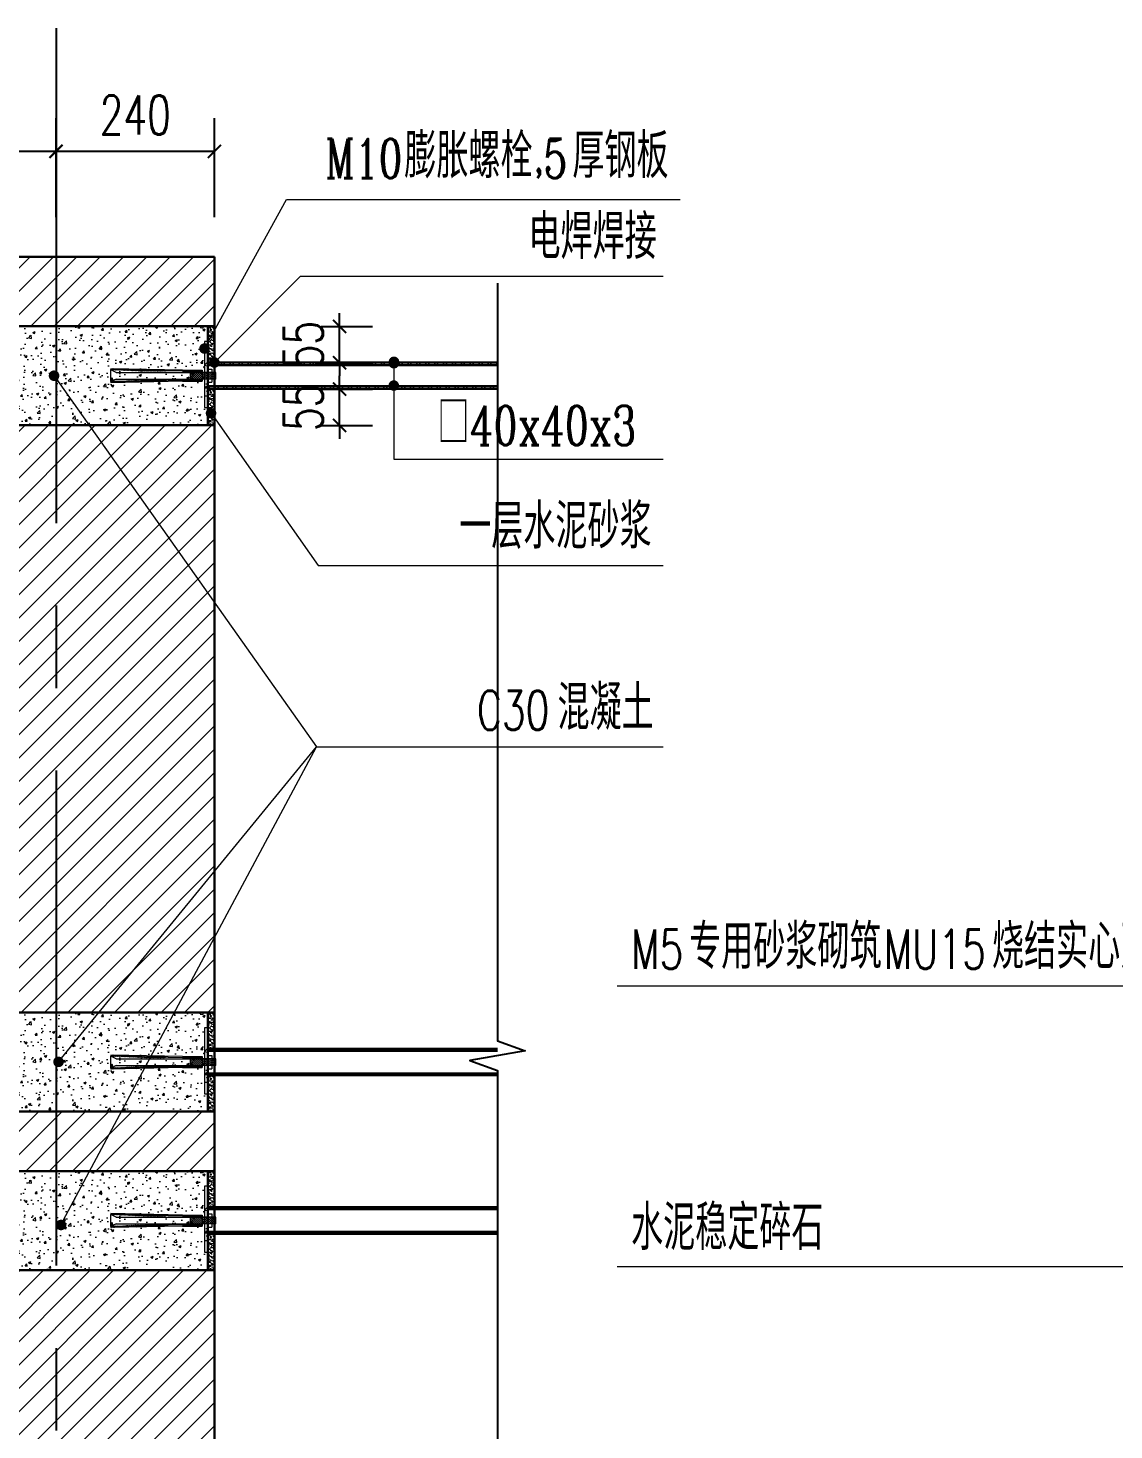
# Model space of a CAD drawing. Header units: millimetres. Extents: x 0 to 16820, y -11520 to 11880.
# Drawn here: x 4578 to 6224, y 2334 to 4458 of the extents above; entities that cross this region are included whole.
import ezdxf

# ---------------------------------------------------------------- set-up
doc = ezdxf.new("R2010")
doc.units = ezdxf.units.MM
doc.header["$LTSCALE"] = 1000
doc.linetypes.add('CENTER2', pattern=[1.125, 0.75, -0.125, 0.125, -0.125])
for name, color, linetype, lineweight in [('0-LA-剖断线', 2, 'Continuous', 30), ('0-LA-填充', 8, 'Continuous', 9), ('0-LA-轮廓线', 7, 'Continuous', 20), ('0-LA-连接件', 6, 'Continuous', 9), ('A-ANNO-DIMS', 3, 'Continuous', 13), ('DIM_LEAD', 3, 'Continuous', 13)]:
    doc.layers.add(name, color=color, linetype=linetype, lineweight=lineweight)
doc.layers.add('DIM_SYMB', color=3, linetype='Continuous')
doc.layers.add('DOTE', color=8, linetype='CENTER2')
doc.styles.add('_TCH_DIM', font='SIMPLEX', dxfattribs={"bigfont": 'GBCBIG'})
doc.styles.add('_TCH_DIM_T3', font='SIMPLEX', dxfattribs={"width": 0.705882, "bigfont": 'GBCBIG'})
doc.styles.add('_TCH_LABEL', font='COMPLEX', dxfattribs={"bigfont": 'GBCBIG'})
doc.dimstyles.new('_TCH_ARCH&&20', dxfattribs={"dimtxt": 59.5, "dimasz": 20, "dimexe": 50, "dimexo": 60, "dimgap": 25.25, "dimtad": 1, "dimdec": 0, "dimzin": 0, "dimdsep": 46, "dimtxsty": '_TCH_DIM_T3', "dimblk": 'ARCHTICK', "dimcen": 0.09, "dimclrt": 7, "dimazin": 2, "dimtfac": 1, "dimtdec": 0, "dimtix": 1, "dimtmove": 2, "dimatfit": 3, "dimfxl": 20, "dimtolj": 1, "dimtzin": 0, "dimarcsym": 0})

# ---------------------------------------------------------------- blocks, each defined once
blk = doc.blocks.new('_ArchTick')
at = {"color": 0, "linetype": 'ByBlock', "const_width": 0.15}
blk.add_lwpolyline([(-0.5, -0.5), (0.5, 0.5)], dxfattribs=at)
blk = doc.blocks.new('*D478')
at = {"layer": 'A-ANNO-DIMS', "color": 0, "lineweight": -2, "transparency": 16777216}
for p, q in [((5050.3, 3911.1), (5050.3, 3931.1)), ((5022.2, 3911.1), (5100.3, 3911.1)), ((5050.3, 3856.1), (5050.3, 3911.1)), ((5022.2, 3856.1), (5100.3, 3856.1)), ((5050.3, 3856.1), (5050.3, 3836.1))]:
    blk.add_line(p, q, dxfattribs=at)
at = {"layer": 'Defpoints', "color": 0, "transparency": 16777216}
for p in [(4962.2, 3911.1), (5050.3, 3911.1), (4962.2, 3856.1)]:
    blk.add_point(p, dxfattribs=at)
at = {"layer": 'A-ANNO-DIMS', "color": 0, "lineweight": -2, "transparency": 16777216, "xscale": 20, "yscale": 20, "zscale": 20}
for p, rotation in [((5050.3, 3911.1), 270), ((5050.3, 3856.1), 90)]:
    blk.add_blockref('_ArchTick', p, dxfattribs=dict(at, rotation=rotation))
at = {"layer": 'A-ANNO-DIMS', "color": 7, "transparency": 16777216, "insert": (4995.3, 3883.6), "char_height": 59.5, "attachment_point": 5, "rotation": 90, "style": '_TCH_DIM_T3'}
blk.add_mtext('\\A1;55', dxfattribs=at)
blk = doc.blocks.new('*D479')
at = {"layer": 'A-ANNO-DIMS', "color": 0, "lineweight": -2, "transparency": 16777216}
for p, q in [((5050.3, 4006.1), (5050.3, 4026.1)), ((5022.2, 4006.1), (5100.3, 4006.1)), ((5050.3, 3951.1), (5050.3, 4006.1)), ((5022.2, 3951.1), (5100.3, 3951.1)), ((5050.3, 3951.1), (5050.3, 3931.1))]:
    blk.add_line(p, q, dxfattribs=at)
at = {"layer": 'Defpoints', "color": 0, "transparency": 16777216}
for p in [(4962.2, 4006.1), (5050.3, 4006.1), (4962.2, 3951.1)]:
    blk.add_point(p, dxfattribs=at)
at = {"layer": 'A-ANNO-DIMS', "color": 0, "lineweight": -2, "transparency": 16777216, "xscale": 20, "yscale": 20, "zscale": 20}
for p, rotation in [((5050.3, 4006.1), 270), ((5050.3, 3951.1), 90)]:
    blk.add_blockref('_ArchTick', p, dxfattribs=dict(at, rotation=rotation))
at = {"layer": 'A-ANNO-DIMS', "color": 7, "transparency": 16777216, "insert": (4995.3, 3978.6), "char_height": 59.5, "attachment_point": 5, "rotation": 90, "style": '_TCH_DIM_T3'}
blk.add_mtext('\\A1;55', dxfattribs=at)
blk = doc.blocks.new('*D480')
at = {"layer": 'A-ANNO-DIMS', "color": 0, "lineweight": -2, "transparency": 16777216}
for p, q in [((4620.6, 4171.5), (4620.6, 4321.5)), ((4860.6, 4171.5), (4860.6, 4321.5)), ((4620.6, 4271.5), (4860.6, 4271.5))]:
    blk.add_line(p, q, dxfattribs=at)
at = {"layer": 'Defpoints', "color": 0, "transparency": 16777216}
for p in [(4860.6, 4271.5), (4620.6, 4111.5), (4860.6, 4111.5)]:
    blk.add_point(p, dxfattribs=at)
at = {"layer": 'A-ANNO-DIMS', "color": 0, "lineweight": -2, "transparency": 16777216, "xscale": 20, "yscale": 20, "zscale": 20, "rotation": 180}
blk.add_blockref('_ArchTick', (4620.6, 4271.5), dxfattribs=at)
at = {"layer": 'A-ANNO-DIMS', "color": 0, "lineweight": -2, "transparency": 16777216, "xscale": 20, "yscale": 20, "zscale": 20}
blk.add_blockref('_ArchTick', (4860.6, 4271.5), dxfattribs=at)
at = {"layer": 'A-ANNO-DIMS', "color": 7, "transparency": 16777216, "insert": (4740.6, 4326.5), "char_height": 59.5, "attachment_point": 5, "style": '_TCH_DIM_T3'}
blk.add_mtext('\\A1;240', dxfattribs=at)
blk = doc.blocks.new('*D481')
at = {"layer": 'A-ANNO-DIMS', "color": 0, "lineweight": -2, "transparency": 16777216}
for p, q in [((4380.6, 4171.5), (4380.6, 4321.5)), ((4620.6, 4171.5), (4620.6, 4321.5)), ((4380.6, 4271.5), (4620.6, 4271.5))]:
    blk.add_line(p, q, dxfattribs=at)
at = {"layer": 'Defpoints', "color": 0, "transparency": 16777216}
for p in [(4620.6, 4271.5), (4380.6, 4111.5), (4620.6, 4111.5)]:
    blk.add_point(p, dxfattribs=at)
at = {"layer": 'A-ANNO-DIMS', "color": 0, "lineweight": -2, "transparency": 16777216, "xscale": 20, "yscale": 20, "zscale": 20, "rotation": 180}
blk.add_blockref('_ArchTick', (4380.6, 4271.5), dxfattribs=at)
at = {"layer": 'A-ANNO-DIMS', "color": 0, "lineweight": -2, "transparency": 16777216, "xscale": 20, "yscale": 20, "zscale": 20}
blk.add_blockref('_ArchTick', (4620.6, 4271.5), dxfattribs=at)
at = {"layer": 'A-ANNO-DIMS', "color": 7, "transparency": 16777216, "insert": (4500.6, 4326.5), "char_height": 59.5, "attachment_point": 5, "style": '_TCH_DIM_T3'}
blk.add_mtext('\\A1;240', dxfattribs=at)

msp = doc.modelspace()

# ---------------------------------------------------------------- hatches: boundary and pattern name
at = {"layer": '0-LA-填充'}
h = msp.add_hatch(dxfattribs=at)
h.set_pattern_fill('ANSI31', color=256, scale=200)
h.set_pattern_definition([(45, (-33049.56, -12730.303), (-17.67767, 17.67767), [])])
h.paths.add_polyline_path([(4850.56067, 4006.49015), (4850.56067, 3856.49015), (4860.56067, 3856.49015), (4860.56067, 4006.49015)], flags=16)
h.paths.add_polyline_path([(4850.56067, 2966.49015), (4850.56067, 2816.49015), (4860.56067, 2816.49015), (4860.56067, 2966.49015)], flags=17)
h.paths.add_polyline_path([(4380.56067, 2726.49015), (4860.56067, 2726.49015), (4860.56067, 2576.49015), (4380.56067, 2576.49015), (4380.56067, 2301.49015), (4860.56067, 2301.49015), (4860.56067, 4111.49015), (4380.56067, 4111.49015), (4380.56067, 4006.49015), (4850.56067, 4006.49015), (4850.56067, 3856.49015), (4380.56067, 3856.49015), (4380.56067, 2966.49015), (4850.56067, 2966.49015), (4850.56067, 2816.49015), (4380.56067, 2816.49015)])
h.paths.add_polyline_path([(4860.56067, 2726.49015), (4860.56067, 2576.49015)])
h.paths.add_polyline_path([(4140.56067, 961.49015), (4140.56067, 1081.49015), (4200.56067, 1081.49015), (4200.56067, 1201.49015), (4260.56067, 1201.49015), (4260.56067, 1321.49015), (4320.56067, 1321.49015), (4320.56067, 1441.49015), (4380.56067, 1441.49015), (4380.56067, 1851.49015), (3951.41565, 1851.49015), (3951.41565, 2121.49015), (5289.70568, 2121.49015), (5289.70568, 1851.49015), (4860.56067, 1851.49015), (4860.48056, 1441.46468), (4920.48056, 1441.45642), (4920.46403, 1321.45642), (4980.46403, 1321.44816), (4980.44751, 1201.44816), (5040.44751, 1201.43989), (5040.43098, 1081.43989), (5100.43098, 1081.43163), (5100.41446, 961.49015)])
h = msp.add_hatch(dxfattribs=at)
h.set_pattern_fill('混凝土', color=256, scale=5)
h.set_pattern_definition([(50, (4645.56, 3856.49), (35.863, -3.1376), [3.75, -41.25]), (355, (4645.56, 3856.49), (-6.9376, 37.6096), [3, -33]), (100.451, (4648.55, 3856.23), (28.9255, 34.472), [3.187, -35.057]), (46.184, (4645.56, 3866.49), (53.362, -8.276), [5.625, -61.875]), (96.636, (4650.01, 3865.8), (46.733, 48.706), [4.7805, -52.586]), (351.184, (4645.56, 3866.49), (46.733, 48.706), [4.5, -49.5]), (21, (4650.56, 3863.99), (29.8454, -20.131), [3.75, -41.25]), (326, (4650.56, 3863.99), (12.1658, 36.2575), [3, -33]), (71.451, (4653.048, 3862.313), (42.011, 16.1265), [3.187, -35.057]), (37.5, (4645.561, 3856.49), (0.608, 16.6447), [0, -32.6, 0, -33.5, 0, -33.125]), (7.5, (4645.56, 3856.49), (13.1535, 19.7206), [0, -19.1, 0, -31.85, 0, -12.625]), (327.5, (4634.41, 3856.49), (26.6911, -1.12774), [0, -12.5, 0, -39, 0, -51.75]), (317.5, (4629.41, 3856.49), (29.1593, 5.0052), [0, -16.25, 0, -25.9, 0, -36.75])])
h.paths.add_polyline_path([(4395.56067, 4006.49015), (4395.56067, 3856.49015), (4850.56067, 3856.49015), (4850.56067, 4006.49015)])
h = msp.add_hatch(dxfattribs=at)
h.set_pattern_fill('AR-SAND', color=256, scale=2)
h.set_pattern_definition([(37.5, (4850.5607, 3951.49), (-0.16, 4.89413), [0, -3.8608, 0, -4.318, 0, -4.1275]), (7.5, (4850.5607, 3951.49), (4.4952, 7.16825), [0, -2.0828, 0, -3.4798, 0, -1.3335]), (327.5, (4847.4365, 3951.49), (7.90992, 0.01437), [0, -1.27, 0, -4.572, 0, -5.969]), (317.5, (4847.4365, 3951.49), (7.6356, 2.2293), [0, -0.635, 0, -2.9972, 0, -3.429])])
h.paths.add_polyline_path([(4850.56067, 4006.49015), (4860.56067, 4006.49015), (4860.56067, 3951.49015), (4850.56067, 3951.49015)])
h = msp.add_hatch(dxfattribs=at)
h.set_pattern_fill('ANSI32', color=256, scale=2, angle=-90)
h.set_pattern_definition([(315, (4843.561, 3981.49), (6.7352, 6.7352), []), (315, (4843.561, 3977), (6.7352, 6.7352), [])])
h.paths.add_polyline_path([(5289.70568, 3947.49015), (5289.70568, 3951.49015), (4850.56067, 3951.49015), (4850.56067, 3947.49015)])
h = msp.add_hatch(dxfattribs=at)
h.set_pattern_fill('ANSI32', color=256, scale=2, angle=-90)
h.set_pattern_definition([(315, (4850.561, 3915.49), (6.7352, 6.7352), []), (315, (4850.561, 3911), (6.7352, 6.7352), [])])
h.paths.add_polyline_path([(5289.70568, 3911.49015), (5289.70568, 3915.49015), (4850.56067, 3915.49015), (4850.56067, 3911.49015)])
h = msp.add_hatch(dxfattribs=at)
h.set_pattern_fill('AR-SAND', color=256, scale=2)
h.set_pattern_definition([(37.5, (4850.5607, 3856.49), (-0.16, 4.89413), [0, -3.8608, 0, -4.318, 0, -4.1275]), (7.5, (4850.5607, 3856.49), (4.4952, 7.16825), [0, -2.0828, 0, -3.4798, 0, -1.3335]), (327.5, (4847.4365, 3856.49), (7.90992, 0.01437), [0, -1.27, 0, -4.572, 0, -5.969]), (317.5, (4847.4365, 3856.49), (7.6356, 2.2293), [0, -0.635, 0, -2.9972, 0, -3.429])])
h.paths.add_polyline_path([(4850.56067, 3911.49015), (4860.56067, 3911.49015), (4860.56067, 3856.49015), (4850.56067, 3856.49015)])
h = msp.add_hatch(dxfattribs=at)
h.set_pattern_fill('混凝土', color=256, scale=5)
h.set_pattern_definition([(50, (4645.56, 2816.49), (35.863, -3.1376), [3.75, -41.25]), (355, (4645.56, 2816.49), (-6.9376, 37.6096), [3, -33]), (100.451, (4648.55, 2816.23), (28.9255, 34.472), [3.187, -35.057]), (46.184, (4645.56, 2826.49), (53.362, -8.276), [5.625, -61.875]), (96.636, (4650.01, 2825.8), (46.733, 48.706), [4.7805, -52.586]), (351.184, (4645.56, 2826.49), (46.733, 48.706), [4.5, -49.5]), (21, (4650.56, 2823.99), (29.8454, -20.131), [3.75, -41.25]), (326, (4650.56, 2823.99), (12.1658, 36.2575), [3, -33]), (71.451, (4653.048, 2822.313), (42.011, 16.1265), [3.187, -35.057]), (37.5, (4645.561, 2816.49), (0.608, 16.6447), [0, -32.6, 0, -33.5, 0, -33.125]), (7.5, (4645.56, 2816.49), (13.1535, 19.7206), [0, -19.1, 0, -31.85, 0, -12.625]), (327.5, (4634.41, 2816.49), (26.6911, -1.12774), [0, -12.5, 0, -39, 0, -51.75]), (317.5, (4629.41, 2816.49), (29.1593, 5.0052), [0, -16.25, 0, -25.9, 0, -36.75])])
h.paths.add_polyline_path([(4390.56067, 2966.49015), (4390.56067, 2816.49015), (4850.56067, 2816.49015), (4850.56067, 2966.49015)])
h = msp.add_hatch(dxfattribs=at)
h.set_pattern_fill('AR-SAND', color=256, scale=2)
h.set_pattern_definition([(37.5, (4850.5607, 2911.49), (-0.16, 4.89413), [0, -3.8608, 0, -4.318, 0, -4.1275]), (7.5, (4850.5607, 2911.49), (4.4952, 7.16825), [0, -2.0828, 0, -3.4798, 0, -1.3335]), (327.5, (4847.4365, 2911.49), (7.90992, 0.01437), [0, -1.27, 0, -4.572, 0, -5.969]), (317.5, (4847.4365, 2911.49), (7.6356, 2.2293), [0, -0.635, 0, -2.9972, 0, -3.429])])
h.paths.add_polyline_path([(4850.56067, 2966.49015), (4860.56067, 2966.49015), (4860.56067, 2911.49015), (4850.56067, 2911.49015)])
h = msp.add_hatch(dxfattribs=at)
h.set_pattern_fill('AR-SAND', color=256, scale=2)
h.set_pattern_definition([(37.5, (4850.5607, 2816.49), (-0.16, 4.89413), [0, -3.8608, 0, -4.318, 0, -4.1275]), (7.5, (4850.5607, 2816.49), (4.4952, 7.16825), [0, -2.0828, 0, -3.4798, 0, -1.3335]), (327.5, (4847.4365, 2816.49), (7.90992, 0.01437), [0, -1.27, 0, -4.572, 0, -5.969]), (317.5, (4847.4365, 2816.49), (7.6356, 2.2293), [0, -0.635, 0, -2.9972, 0, -3.429])])
h.paths.add_polyline_path([(4850.56067, 2871.49015), (4860.56067, 2871.49015), (4860.56067, 2816.49015), (4850.56067, 2816.49015)])
h = msp.add_hatch(dxfattribs=at)
h.set_pattern_fill('混凝土', color=256, scale=5)
h.set_pattern_definition([(50, (4645.56, 2576.49), (35.863, -3.1376), [3.75, -41.25]), (355, (4645.56, 2576.49), (-6.9376, 37.6096), [3, -33]), (100.451, (4648.55, 2576.23), (28.9255, 34.472), [3.187, -35.057]), (46.184, (4645.56, 2586.49), (53.362, -8.276), [5.625, -61.875]), (96.636, (4650.01, 2585.8), (46.733, 48.706), [4.7805, -52.586]), (351.184, (4645.56, 2586.49), (46.733, 48.706), [4.5, -49.5]), (21, (4650.56, 2583.99), (29.8454, -20.131), [3.75, -41.25]), (326, (4650.56, 2583.99), (12.1658, 36.2575), [3, -33]), (71.451, (4653.048, 2582.313), (42.011, 16.1265), [3.187, -35.057]), (37.5, (4645.561, 2576.49), (0.608, 16.6447), [0, -32.6, 0, -33.5, 0, -33.125]), (7.5, (4645.56, 2576.49), (13.1535, 19.7206), [0, -19.1, 0, -31.85, 0, -12.625]), (327.5, (4634.41, 2576.49), (26.6911, -1.12774), [0, -12.5, 0, -39, 0, -51.75]), (317.5, (4629.41, 2576.49), (29.1593, 5.0052), [0, -16.25, 0, -25.9, 0, -36.75])])
h.paths.add_polyline_path([(4390.56067, 2726.49015), (4390.56067, 2576.49015), (4850.56067, 2576.49015), (4850.56067, 2726.49015)])
h = msp.add_hatch(dxfattribs=at)
h.set_pattern_fill('AR-SAND', color=256, scale=2)
h.set_pattern_definition([(37.5, (4850.5607, 2671.49), (-0.16, 4.89413), [0, -3.8608, 0, -4.318, 0, -4.1275]), (7.5, (4850.5607, 2671.49), (4.4952, 7.16825), [0, -2.0828, 0, -3.4798, 0, -1.3335]), (327.5, (4847.4365, 2671.49), (7.90992, 0.01437), [0, -1.27, 0, -4.572, 0, -5.969]), (317.5, (4847.4365, 2671.49), (7.6356, 2.2293), [0, -0.635, 0, -2.9972, 0, -3.429])])
h.paths.add_polyline_path([(4850.56067, 2726.49015), (4860.56067, 2726.49015), (4860.56067, 2671.49015), (4850.56067, 2671.49015)])
h = msp.add_hatch(dxfattribs=at)
h.set_pattern_fill('AR-SAND', color=256, scale=2)
h.set_pattern_definition([(37.5, (4850.5607, 2576.49), (-0.16, 4.89413), [0, -3.8608, 0, -4.318, 0, -4.1275]), (7.5, (4850.5607, 2576.49), (4.4952, 7.16825), [0, -2.0828, 0, -3.4798, 0, -1.3335]), (327.5, (4847.4365, 2576.49), (7.90992, 0.01437), [0, -1.27, 0, -4.572, 0, -5.969]), (317.5, (4847.4365, 2576.49), (7.6356, 2.2293), [0, -0.635, 0, -2.9972, 0, -3.429])])
h.paths.add_polyline_path([(4850.56067, 2631.49015), (4860.56067, 2631.49015), (4860.56067, 2576.49015), (4850.56067, 2576.49015)])
at = {"layer": '0-LA-连接件'}
h = msp.add_hatch(dxfattribs=at)
h.set_pattern_fill('ANSI31', color=256, scale=5, angle=-180, style=0)
h.set_pattern_definition([(315, (-29064.06515, 19005.42856), (0.441941738, 0.441941738), [])])
h.paths.add_polyline_path([(4757.38378, 3924.82349), (4703.42489, 3922.49116), (4703.49687, 3920.82605), (4757.41978, 3923.15682), (4787.22733, 3923.15682), (4787.22733, 3924.82349)])
h.paths.add_polyline_path([(4787.22733, 3938.15682), (4787.22733, 3939.82349), (4757.41978, 3939.82349), (4703.49687, 3942.15426), (4703.42489, 3940.48915), (4757.38378, 3938.15682)])
h = msp.add_hatch(dxfattribs=at)
h.set_pattern_fill('ANSI31', color=256, scale=16.666667, angle=-180, style=0)
h.set_pattern_definition([(315, (-29010.7318, 19005.4286), (1.47313913, 1.47313913), [])])
h.paths.add_polyline_path([(4854.894, 3926.49015), (4862.54023, 3926.49015), (4862.54023, 3936.49015), (4854.894, 3936.49015)])
h.paths.add_polyline_path([(4848.894, 3926.49015), (4854.894, 3926.49015), (4854.894, 3936.49015), (4848.894, 3936.49015)])
h.paths.add_polyline_path([(4840.56067, 3926.49015), (4848.894, 3926.49015), (4848.894, 3936.49015), (4840.56067, 3936.49015)])
h.paths.add_polyline_path([(4823.92451, 3936.49015), (4823.92451, 3926.49015), (4840.56067, 3926.49015), (4840.56067, 3936.49015)])
h = msp.add_hatch(dxfattribs=at)
h.set_pattern_fill('ANSI31', color=256, scale=5, angle=-180, style=0)
h.set_pattern_definition([(315, (-29064.06515, 17965.42856), (0.441941738, 0.441941738), [])])
h.paths.add_polyline_path([(4757.38378, 2884.82349), (4703.42489, 2882.49116), (4703.49687, 2880.82605), (4757.41978, 2883.15682), (4787.22733, 2883.15682), (4787.22733, 2884.82349)])
h.paths.add_polyline_path([(4787.22733, 2898.15682), (4787.22733, 2899.82349), (4757.41978, 2899.82349), (4703.49687, 2902.15426), (4703.42489, 2900.48915), (4757.38378, 2898.15682)])
h = msp.add_hatch(dxfattribs=at)
h.set_pattern_fill('ANSI31', color=256, scale=16.666667, angle=-180, style=0)
h.set_pattern_definition([(315, (-29010.7318, 17965.4286), (1.47313913, 1.47313913), [])])
h.paths.add_polyline_path([(4854.894, 2886.49015), (4862.54023, 2886.49015), (4862.54023, 2896.49015), (4854.894, 2896.49015)])
h.paths.add_polyline_path([(4848.894, 2886.49015), (4854.894, 2886.49015), (4854.894, 2896.49015), (4848.894, 2896.49015)])
h.paths.add_polyline_path([(4840.56067, 2886.49015), (4848.894, 2886.49015), (4848.894, 2896.49015), (4840.56067, 2896.49015)])
h.paths.add_polyline_path([(4823.92451, 2896.49015), (4823.92451, 2886.49015), (4840.56067, 2886.49015), (4840.56067, 2896.49015)])
h = msp.add_hatch(dxfattribs=at)
h.set_pattern_fill('ANSI31', color=256, scale=5, angle=-180, style=0)
h.set_pattern_definition([(315, (-29064.06515, 17725.42856), (0.441941738, 0.441941738), [])])
h.paths.add_polyline_path([(4757.38378, 2644.82349), (4703.42489, 2642.49116), (4703.49687, 2640.82605), (4757.41978, 2643.15682), (4787.22733, 2643.15682), (4787.22733, 2644.82349)])
h.paths.add_polyline_path([(4787.22733, 2658.15682), (4787.22733, 2659.82349), (4757.41978, 2659.82349), (4703.49687, 2662.15426), (4703.42489, 2660.48915), (4757.38378, 2658.15682)])
h = msp.add_hatch(dxfattribs=at)
h.set_pattern_fill('ANSI31', color=256, scale=16.666667, angle=-180, style=0)
h.set_pattern_definition([(315, (-29010.7318, 17725.4286), (1.47313913, 1.47313913), [])])
h.paths.add_polyline_path([(4854.894, 2646.49015), (4862.54023, 2646.49015), (4862.54023, 2656.49015), (4854.894, 2656.49015)])
h.paths.add_polyline_path([(4848.894, 2646.49015), (4854.894, 2646.49015), (4854.894, 2656.49015), (4848.894, 2656.49015)])
h.paths.add_polyline_path([(4840.56067, 2646.49015), (4848.894, 2646.49015), (4848.894, 2656.49015), (4840.56067, 2656.49015)])
h.paths.add_polyline_path([(4823.92451, 2656.49015), (4823.92451, 2646.49015), (4840.56067, 2646.49015), (4840.56067, 2656.49015)])

# ---------------------------------------------------------------- linework, layer by layer
at = {"layer": '0-LA-剖断线'}
for p, q in [((4850.56067, 3951.49015), (5289.70568, 3951.49015)), ((5289.70568, 3947.49015), (4850.56067, 3947.49015)), ((4850.56067, 3915.49015), (5289.70568, 3915.49015)), ((5289.70568, 3911.49015), (4850.56067, 3911.49015)), ((4850.56067, 2911.49015), (5289.70568, 2911.49015)), ((4850.56067, 2907.49015), (4850.56067, 2911.49015)), ((5289.70568, 2908.49015), (4850.56067, 2908.49015)), ((4850.56067, 2871.49015), (4850.56067, 2875.49015)), ((4850.56067, 2874.49015), (5289.91671, 2874.49015)), ((5289.91671, 2871.49015), (4850.56067, 2871.49015)), ((4850.56067, 2667.49015), (4850.56067, 2671.49015)), ((4850.56067, 2671.49015), (5289.70568, 2671.49015)), ((4850.56067, 2667.49015), (4850.56067, 2671.49015)), ((5289.70568, 2668.49015), (4850.56067, 2668.49015)), ((4850.56067, 2631.49015), (4850.56067, 2635.49015)), ((4850.56067, 2631.49015), (4850.56067, 2635.49015)), ((4850.56067, 2634.49015), (5289.70568, 2634.49015)), ((5289.70568, 2631.49015), (4850.56067, 2631.49015))]:
    msp.add_line(p, q, dxfattribs=at)
for points in [[(4860.56067, 4111.49015), (4860.56067, 2301.49015), (4380.56067, 2301.49015), (4380.56067, 4111.49015), (4860.56067, 4111.49015)], [(4850.56067, 4006.49015), (4860.56067, 4006.49015)], [(4860.56067, 4006.49015), (4860.56067, 3951.49015)], [(4850.56067, 3915.49015), (5289.70568, 3915.49015)], [(4850.56067, 3911.49015), (5289.70568, 3911.49015)], [(4850.56067, 2966.49015), (4860.56067, 2966.49015)], [(4860.56067, 2966.49015), (4860.56067, 2911.49015)], [(4850.56067, 2871.49015), (5289.91671, 2871.49015)], [(4850.56067, 2726.49015), (4860.56067, 2726.49015)], [(4860.56067, 2726.49015), (4860.56067, 2671.49015)], [(4850.56067, 2631.49015), (5289.70568, 2631.49015)]]:
    msp.add_lwpolyline(points, dxfattribs=at)
for points in [[(4380.56067, 4006.49015), (4380.56067, 3856.49015), (4850.56067, 3856.49015), (4850.56067, 4006.49015)], [(4850.56067, 4006.49015), (4860.56067, 4006.49015), (4860.56067, 3951.49015), (4850.56067, 3951.49015)], [(4850.56067, 3911.49015), (4860.56067, 3911.49015), (4860.56067, 3856.49015), (4850.56067, 3856.49015)], [(4380.56067, 2966.49015), (4380.56067, 2816.49015), (4850.56067, 2816.49015), (4850.56067, 2966.49015)], [(4850.56067, 2966.49015), (4860.56067, 2966.49015), (4860.56067, 2911.49015), (4850.56067, 2911.49015)], [(4850.56067, 2871.49015), (4860.56067, 2871.49015), (4860.56067, 2816.49015), (4850.56067, 2816.49015)], [(4380.56067, 2726.49015), (4380.56067, 2576.49015), (4850.56067, 2576.49015), (4850.56067, 2726.49015)], [(4850.56067, 2726.49015), (4860.56067, 2726.49015), (4860.56067, 2671.49015), (4850.56067, 2671.49015)], [(4850.56067, 2631.49015), (4860.56067, 2631.49015), (4860.56067, 2576.49015), (4850.56067, 2576.49015)]]:
    msp.add_lwpolyline(points, close=True, dxfattribs=at)
at = {"layer": '0-LA-轮廓线'}
for points in [[(5289.70568, 3951.49015), (4850.56067, 3951.49015)], [(5289.70568, 3951.49015), (4850.56067, 3951.49015)], [(5289.70568, 3947.49015), (4850.56067, 3947.49015)], [(4850.56067, 3911.49015), (5289.70568, 3911.49015)], [(5289.70568, 2911.49015), (4850.56067, 2911.49015)], [(5289.70568, 2911.49015), (4850.56067, 2911.49015)], [(4850.56067, 2871.49015), (5289.91671, 2871.49015)], [(5289.70568, 2671.49015), (4850.56067, 2671.49015)], [(5289.70568, 2671.49015), (4850.56067, 2671.49015)], [(4850.56067, 2631.49015), (5289.70568, 2631.49015)]]:
    msp.add_lwpolyline(points, dxfattribs=at)
at = {"layer": '0-LA-连接件'}
for p, q in [((4703.49687, 3942.15426), (4703.42489, 3940.48915)), ((4711.75823, 3936.49015), (4703.42489, 3940.48915)), ((4703.42489, 3922.49116), (4703.42489, 3940.48915)), ((4812.38378, 3938.15682), (4703.42489, 3940.48915)), ((4812.45575, 3939.82193), (4703.49687, 3942.15426)), ((4711.75823, 3936.49015), (4842.22733, 3936.49015)), ((4812.38378, 3939.82349), (4842.22733, 3939.82349)), ((4812.38378, 3938.15682), (4842.22733, 3938.15682)), ((4823.92451, 3936.49015), (4823.92451, 3926.49015)), ((4862.54023, 3936.49015), (4840.56067, 3936.49015)), ((4850.56067, 3941.49015), (4850.56067, 3921.49015)), ((4850.56067, 3941.49015), (4856.56067, 3941.49015)), ((4856.56067, 3941.49015), (4856.56067, 3921.49015)), ((4862.54023, 3926.49015), (4862.54023, 3936.49015)), ((4862.54023, 3926.49015), (4862.54023, 3936.49015)), ((4711.75823, 3926.49015), (4703.42489, 3922.49116)), ((4812.38378, 3924.82349), (4703.42489, 3922.49116)), ((4703.42489, 3922.49116), (4703.49687, 3920.82605)), ((4812.45575, 3923.15837), (4703.49687, 3920.82605)), ((4711.75823, 3926.49015), (4842.22733, 3926.49015)), ((4812.38378, 3924.82349), (4842.22733, 3924.82349)), ((4812.38378, 3923.15682), (4842.22733, 3923.15682)), ((4862.54023, 3926.49015), (4840.56067, 3926.49015)), ((4850.56067, 3921.49015), (4856.56067, 3921.49015)), ((4703.49687, 2902.15426), (4703.42489, 2900.48915)), ((4711.75823, 2896.49015), (4703.42489, 2900.48915)), ((4703.42489, 2882.49116), (4703.42489, 2900.48915)), ((4812.38378, 2898.15682), (4703.42489, 2900.48915)), ((4812.45575, 2899.82193), (4703.49687, 2902.15426)), ((4711.75823, 2896.49015), (4842.22733, 2896.49015)), ((4812.38378, 2899.82349), (4842.22733, 2899.82349)), ((4812.38378, 2898.15682), (4842.22733, 2898.15682)), ((4823.92451, 2896.49015), (4823.92451, 2886.49015)), ((4862.54023, 2896.49015), (4840.56067, 2896.49015)), ((4850.56067, 2901.49015), (4850.56067, 2881.49015)), ((4850.56067, 2901.49015), (4856.56067, 2901.49015)), ((4856.56067, 2901.49015), (4856.56067, 2881.49015)), ((4862.54023, 2886.49015), (4862.54023, 2896.49015)), ((4862.54023, 2886.49015), (4862.54023, 2896.49015)), ((4711.75823, 2886.49015), (4703.42489, 2882.49116)), ((4812.38378, 2884.82349), (4703.42489, 2882.49116)), ((4703.42489, 2882.49116), (4703.49687, 2880.82605)), ((4812.45575, 2883.15837), (4703.49687, 2880.82605)), ((4711.75823, 2886.49015), (4842.22733, 2886.49015)), ((4812.38378, 2884.82349), (4842.22733, 2884.82349)), ((4812.38378, 2883.15682), (4842.22733, 2883.15682)), ((4862.54023, 2886.49015), (4840.56067, 2886.49015)), ((4850.56067, 2881.49015), (4856.56067, 2881.49015)), ((4703.49687, 2662.15426), (4703.42489, 2660.48915)), ((4711.75823, 2656.49015), (4703.42489, 2660.48915)), ((4703.42489, 2642.49116), (4703.42489, 2660.48915)), ((4812.38378, 2658.15682), (4703.42489, 2660.48915)), ((4812.45575, 2659.82193), (4703.49687, 2662.15426)), ((4711.75823, 2656.49015), (4842.22733, 2656.49015)), ((4812.38378, 2659.82349), (4842.22733, 2659.82349)), ((4812.38378, 2658.15682), (4842.22733, 2658.15682)), ((4823.92451, 2656.49015), (4823.92451, 2646.49015)), ((4862.54023, 2656.49015), (4840.56067, 2656.49015)), ((4850.56067, 2661.49015), (4850.56067, 2641.49015)), ((4850.56067, 2661.49015), (4856.56067, 2661.49015)), ((4856.56067, 2661.49015), (4856.56067, 2641.49015)), ((4862.54023, 2646.49015), (4862.54023, 2656.49015)), ((4862.54023, 2646.49015), (4862.54023, 2656.49015)), ((4711.75823, 2646.49015), (4703.42489, 2642.49116)), ((4812.38378, 2644.82349), (4703.42489, 2642.49116)), ((4703.42489, 2642.49116), (4703.49687, 2640.82605)), ((4812.45575, 2643.15837), (4703.49687, 2640.82605)), ((4711.75823, 2646.49015), (4842.22733, 2646.49015)), ((4812.38378, 2644.82349), (4842.22733, 2644.82349)), ((4812.38378, 2643.15682), (4842.22733, 2643.15682)), ((4862.54023, 2646.49015), (4840.56067, 2646.49015)), ((4850.56067, 2641.49015), (4856.56067, 2641.49015))]:
    msp.add_line(p, q, dxfattribs=at)
at = {"layer": '0-LA-连接件', "color": 6, "ltscale": 0.2}
for points in [[(4845.56067, 3983.49015), (4845.56067, 3883.49015), (4850.56067, 3883.49015), (4850.56067, 3983.49015)], [(4845.56067, 2943.49015), (4845.56067, 2843.49015), (4850.56067, 2843.49015), (4850.56067, 2943.49015)], [(4845.56067, 2703.49015), (4845.56067, 2603.49015), (4850.56067, 2603.49015), (4850.56067, 2703.49015)]]:
    msp.add_lwpolyline(points, close=True, dxfattribs=at)
at = {"layer": '0-LA-连接件'}
for points in [[(4842.22733, 3939.82349), (4842.22733, 3923.15682)], [(4842.22733, 2899.82349), (4842.22733, 2883.15682)], [(4842.22733, 2659.82349), (4842.22733, 2643.15682)]]:
    msp.add_lwpolyline(points, dxfattribs=at)
at = {"layer": 'DIM_LEAD'}
for p, q in [((4845.56067, 3972.63022), (4969.61634, 4198.55049)), ((4969.61634, 4198.55049), (5566.19995, 4198.55049)), ((4860.56067, 3951.49015), (4991.21546, 4082.22292)), ((4991.21546, 4082.22292), (5540.65748, 4082.22292)), ((5132.64517, 3952.53571), (5132.64517, 3805.21168)), ((4617.54023, 3931.49015), (5015.48058, 3369.32298)), ((5132.64517, 3950.3956), (5132.64517, 3805.21168)), ((5132.42989, 3916.53571), (5132.64517, 3805.21168)), ((4855.44259, 3874.61975), (5017.69739, 3644.16297)), ((5132.64517, 3805.21168), (5540.65748, 3805.21168)), ((5017.69739, 3644.16297), (5540.65748, 3644.16297)), ((4624.33801, 2891.8545), (5015.48058, 3369.32298)), ((4628.03259, 2644.71204), (5015.48058, 3369.32298)), ((5015.48058, 3369.32298), (5540.65748, 3369.32298)), ((6580.56067, 3006.49015), (5470.98075, 3006.49015)), ((6580.56067, 2581.49015), (5470.98075, 2581.49015))]:
    msp.add_line(p, q, dxfattribs=at)
for points in [[(4860.56067, 4006.49015), (4860.56067, 3951.49015)], [(4850.56067, 3951.49015), (4860.56067, 3951.49015)], [(4860.56067, 3911.49015), (4860.56067, 3856.49015)], [(4850.56067, 3856.49015), (4860.56067, 3856.49015)], [(4860.56067, 2966.49015), (4860.56067, 2911.49015)], [(4850.56067, 2911.49015), (4850.56067, 2871.49015)], [(4860.56067, 2871.49015), (4860.56067, 2816.49015)], [(4850.56067, 2816.49015), (4860.56067, 2816.49015)], [(4860.56067, 2726.49015), (4860.56067, 2671.49015)], [(4850.56067, 2671.49015), (4850.56067, 2631.49015)], [(4850.56067, 2671.49015), (4850.56067, 2631.49015)], [(4860.56067, 2631.49015), (4860.56067, 2576.49015)], [(4850.56067, 2576.49015), (4860.56067, 2576.49015)]]:
    msp.add_lwpolyline(points, dxfattribs=at)
at = {"layer": 'DIM_LEAD', "const_width": 8}
for points in [[(4843.63538, 3969.12405, 1), (4847.48595, 3976.1364, 1)], [(4857.73308, 3948.66088, 1), (4863.38825, 3954.31942, 1)], [(5132.64517, 3956.53571, 1), (5132.64517, 3948.53571, 1)], [(5132.64517, 3954.3956, 1), (5132.64517, 3946.3956, 1)], [(4615.22917, 3934.75497, 1), (4619.85129, 3928.22534, 1)], [(5132.42216, 3920.53571, 1), (5132.43763, 3912.53572, 1)], [(4853.13984, 3877.89043, 1), (4857.74534, 3871.34906, 1)], [(4621.80317, 2888.76021, 1), (4626.87285, 2894.94878, 1)], [(4626.14649, 2641.18463, 1), (4629.91869, 2648.23945, 1)]]:
    msp.add_lwpolyline(points, format="xyb", close=True, dxfattribs=at)
at = {"layer": 'DIM_SYMB'}
msp.add_lwpolyline([(5289.70568, 4071.49015), (5289.70568, 2923.99015), (5331.70568, 2908.7034), (5247.70568, 2893.89194), (5289.70568, 2878.99015), (5289.70568, 1731.49015)], dxfattribs=at)
at = {"layer": 'DOTE', "color": 1}
msp.add_lwpolyline([(4620.56067, 4458.27241), (4620.56067, 592.76538)], dxfattribs=at)

# ---------------------------------------------------------------- texts
at = {"layer": 'DIM_LEAD', "color": 7}
for s, style, p in [('膨胀螺栓', '_TCH_LABEL', (5148.37017, 4230.88382)), ('厚钢板', '_TCH_LABEL', (5402.96591, 4230.88382)), ('电焊焊接', '_TCH_LABEL', (5336.46599, 4108.43568)), ('□', '_TCH_LABEL', (5198.50855, 3826.21168)), ('一层水泥砂浆', '_TCH_LABEL', (5231.46599, 3669.63106)), ('混凝土', '_TCH_DIM', (5380.40216, 3394.79107)), ('专用砂浆砌筑', '_TCH_DIM', (5579.98075, 3032.70292)), ('烧结实心页岩砖砌块', '_TCH_DIM', (6038.87436, 3032.70292)), ('水泥稳定碎石', '_TCH_DIM', (5491.98075, 2606.95824))]:
    msp.add_text(s, height=67.51773, dxfattribs=dict(at, style=style)).set_placement(p)
at = {"layer": 'DIM_LEAD', "color": 7, "width": 0.705882}
for s, style, p in [('M10', '_TCH_LABEL', (5028.37017, 4230.88382)), (',5', '_TCH_LABEL', (5344.96591, 4230.88382)), ('40x40x3', '_TCH_LABEL', (5247.65748, 3826.21168)), ('C30', '_TCH_DIM', (5258.40216, 3394.79107)), ('M5', '_TCH_DIM', (5491.98075, 3032.70292)), ('MU15', '_TCH_DIM', (5874.87436, 3032.70292))]:
    msp.add_text(s, height=59.5, dxfattribs=dict(at, style=style)).set_placement(p)

# ---------------------------------------------------------------- dimensions: what is measured, and where the dimension line sits
at = {"layer": 'A-ANNO-DIMS'}
for p1, p2, distance, picture, middle in [((4380.56067, 4111.49015), (4620.56067, 4111.49015), 160, '*D481', (4500.56067, 4326.49015)), ((4620.56067, 4111.49015), (4860.56067, 4111.49015), 160, '*D480', (4740.56067, 4326.49015)), ((4962.23808, 3951.11905), (4962.23808, 4006.11905), -88.05248, '*D479', (4995.29056, 3978.61905)), ((4962.23808, 3856.11905), (4962.23808, 3911.11905), -88.05248, '*D478', (4995.29056, 3883.61905))]:
    dim = msp.add_aligned_dim(p1=p1, p2=p2, distance=distance, dimstyle='_TCH_ARCH&&20', dxfattribs=at)
    dim.commit()
    dim.dimension.update_dxf_attribs({"geometry": picture, "text_midpoint": middle})

doc.saveas('drawing.dxf')
